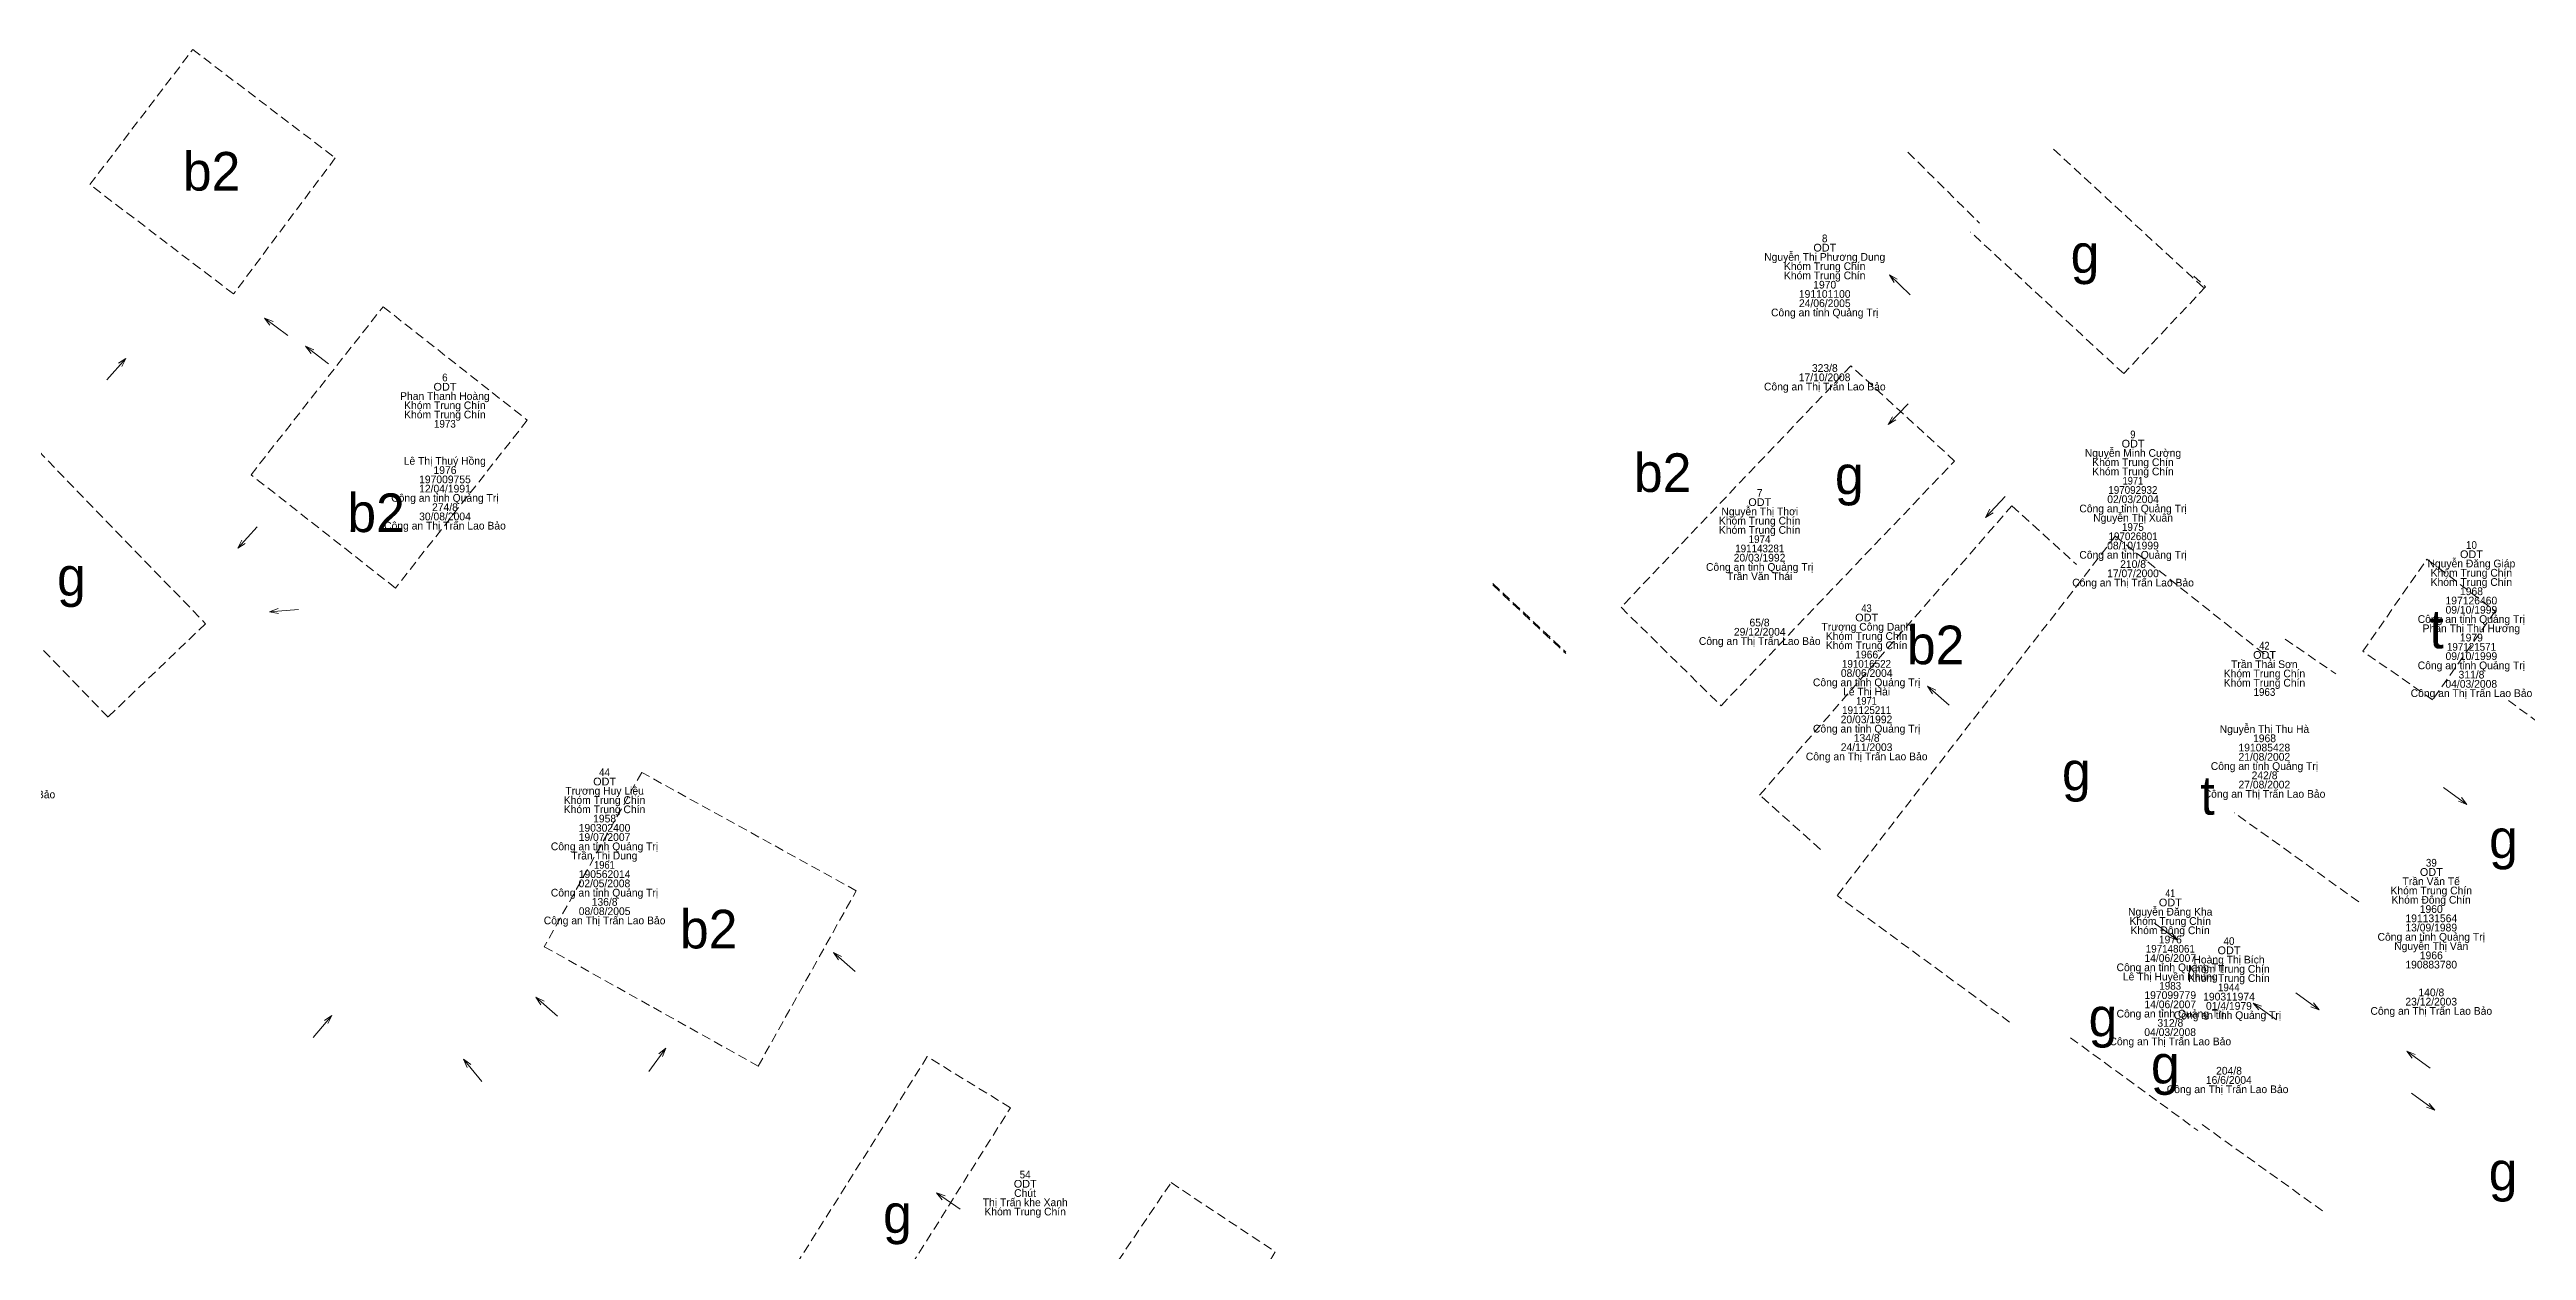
# Model space of a CAD drawing. Header units: metres. Extents: x 537497 to 538033, y 1836993 to 1837512.
# Drawn here: x 537587.7 to 537716, y 1837449.5 to 1837511.7 of the extents above; entities that cross this region are included whole.
import ezdxf
from ezdxf.enums import TextEntityAlignment as Align

# ---------------------------------------------------------------- set-up
doc = ezdxf.new("R2010")
doc.units = ezdxf.units.M
doc.header["$LTSCALE"] = 0.16
doc.linetypes.add('MEDIUM_DASHED', pattern=[4.5, 3, -1.5])
doc.layers.add('14', color=7, linetype='MEDIUM_DASHED', lineweight=13)
doc.layers.add('16', color=7, linetype='Continuous', lineweight=13)
doc.layers.add('15', color=7, linetype='Continuous')

msp = doc.modelspace()

# ---------------------------------------------------------------- linework, layer by layer
at = {"layer": '14'}
for p, q in [((537683.96, 1837506.42), (537687.67, 1837502.74)), ((537691.51, 1837506.57), (537699.38, 1837499.3)), ((537695.14, 1837494.94), (537687.21, 1837502.28)), ((537695.14, 1837494.94), (537689.67, 1837500)), ((537698.77, 1837500), (537699.38, 1837499.44)), ((537699.38, 1837499.44), (537695.14, 1837494.94)), ((537689.35, 1837488.09), (537692.69, 1837485.05)), ((537694.7, 1837486.52), (537680.29, 1837467.89)), ((537694.7, 1837486.52), (537702.75, 1837480.15)), ((537662.45, 1837484.07), (537666.24, 1837480.51)), ((537662.45, 1837483.99), (537666.24, 1837480.43)), ((537703.5, 1837481.18), (537706.12, 1837479.38)), ((537715.07, 1837478), (537721.43, 1837473.32)), ((537707.32, 1837467.56), (537700.87, 1837472.18)), ((537689.23, 1837461.33), (537680.29, 1837467.89)), ((537692.38, 1837460.52), (537698.98, 1837455.71)), ((537699.2, 1837456.02), (537705.52, 1837451.49))]:
    msp.add_line(p, q, dxfattribs=at)
for points in [[(537595.11, 1837511.74), (537602.49, 1837506.12), (537597.22, 1837499.07), (537589.78, 1837504.74)], [(537598.13, 1837489.7), (537604.97, 1837498.41), (537612.44, 1837492.53), (537605.61, 1837483.83)], [(537669.1, 1837482.83), (537674.28, 1837477.73), (537686.38, 1837490.41), (537681.01, 1837495.34)], [(537587.11, 1837490.94), (537595.77, 1837481.98), (537590.72, 1837477.14), (537582.08, 1837486.08)], [(537710.85, 1837485.33), (537714.39, 1837482.63), (537711.14, 1837478.04), (537707.53, 1837480.55)], [(537624.4, 1837459.05), (537629.48, 1837468.14), (537618.37, 1837474.27), (537613.32, 1837465.24)], [(537628.89, 1837443.27), (537637.47, 1837456.89), (537633.16, 1837459.54), (537624.61, 1837445.97)]]:
    msp.add_lwpolyline(points, close=True, dxfattribs=at)
for points in [[(537679.43, 1837470.28), (537676.28, 1837473.1), (537689.35, 1837488.09)], [(537634.98, 1837437.03), (537645.79, 1837453.01), (537651.18, 1837449.43), (537649.65, 1837446.83), (537654.03, 1837443.89), (537646.47, 1837432.63)]]:
    msp.add_lwpolyline(points, dxfattribs=at)
at = {"layer": '16'}
for p, q in [((537683, 1837500.07), (537683.41, 1837499.84)), ((537598.82, 1837497.82), (537599.27, 1837497.64)), ((537600.95, 1837496.36), (537601.39, 1837496.18)), ((537591.65, 1837495.73), (537591.44, 1837495.31)), ((537682.94, 1837492.3), (537683.17, 1837492.71)), ((537687.98, 1837487.48), (537688.2, 1837487.91)), ((537597.44, 1837485.89), (537597.66, 1837486.31)), ((537599.09, 1837482.6), (537599.54, 1837482.76)), ((537684.98, 1837478.75), (537685.41, 1837478.53)), ((537712.92, 1837472.61), (537712.48, 1837472.78)), ((537697.92, 1837465.58), (537697.48, 1837465.75)), ((537628.3, 1837464.94), (537628.72, 1837464.73)), ((537612.88, 1837462.62), (537613.31, 1837462.41)), ((537602.32, 1837461.68), (537602.11, 1837461.25)), ((537701.84, 1837462.32), (537702.28, 1837462.15)), ((537705.27, 1837461.97), (537704.83, 1837462.13)), ((537619.62, 1837459.98), (537619.45, 1837459.54)), ((537609.13, 1837459.41), (537609.51, 1837459.13)), ((537709.8, 1837459.83), (537710.24, 1837459.66)), ((537711.26, 1837456.76), (537710.82, 1837456.93)), ((537633.63, 1837452.48), (537634.08, 1837452.32))]:
    msp.add_line(p, q, dxfattribs=at)
for points in [[(537684.08, 1837499.03), (537683, 1837500.07), (537683.24, 1837499.66)], [(537600.03, 1837496.92), (537598.82, 1837497.82), (537599.11, 1837497.45)], [(537602.14, 1837495.45), (537600.95, 1837496.36), (537601.24, 1837495.99)], [(537590.65, 1837494.62), (537591.65, 1837495.73), (537591.26, 1837495.48)], [(537683.98, 1837493.37), (537682.94, 1837492.3), (537683.34, 1837492.54)], [(537689, 1837488.58), (537687.98, 1837487.48), (537688.38, 1837487.73)], [(537598.45, 1837487), (537597.44, 1837485.89), (537597.83, 1837486.14)], [(537600.59, 1837482.71), (537599.09, 1837482.6), (537599.55, 1837482.51)], [(537686.1, 1837477.75), (537684.98, 1837478.75), (537685.24, 1837478.35)], [(537711.71, 1837473.49), (537712.92, 1837472.61), (537712.63, 1837472.97)], [(537696.71, 1837466.47), (537697.92, 1837465.58), (537697.63, 1837465.95)], [(537629.42, 1837463.95), (537628.3, 1837464.94), (537628.56, 1837464.55)], [(537614.01, 1837461.63), (537612.88, 1837462.62), (537613.14, 1837462.23)], [(537704.06, 1837462.84), (537705.27, 1837461.97), (537704.98, 1837462.33)], [(537601.34, 1837460.54), (537602.32, 1837461.68), (537601.93, 1837461.41)], [(537703.06, 1837461.45), (537701.84, 1837462.32), (537702.14, 1837461.96)], [(537618.73, 1837458.77), (537619.62, 1837459.98), (537619.25, 1837459.69)], [(537610.08, 1837458.25), (537609.13, 1837459.41), (537609.32, 1837458.98)], [(537711.01, 1837458.94), (537709.8, 1837459.83), (537710.09, 1837459.46)], [(537710.05, 1837457.64), (537711.26, 1837456.76), (537710.97, 1837457.12)], [(537634.87, 1837451.63), (537633.63, 1837452.48), (537633.94, 1837452.12)]]:
    msp.add_lwpolyline(points, dxfattribs=at)

# ---------------------------------------------------------------- texts
at = {"layer": '15'}
for s, p in [('Nguyễn Thị Phương Dung', (537679.65, 1837500.79)), ('Khóm Trung Chín', (537679.65, 1837500.31)), ('Khóm Trung Chín', (537679.65, 1837499.83)), ('1970', (537679.65, 1837499.35)), ('24/06/2005', (537679.655, 1837498.39)), ('191101100', (537679.65, 1837498.87)), ('Công an tỉnh Quảng Trị', (537679.65, 1837497.91)), ('17/10/2008', (537679.645, 1837494.55)), ('323/8', (537679.655, 1837495.03)), ('Phan Thanh Hoàng', (537608.17, 1837493.58)), ('Khóm Trung Chín', (537608.17, 1837493.1)), ('Công an Thị Trấn Lao Bảo', (537679.655, 1837494.07)), ('Khóm Trung Chín', (537608.17, 1837492.62)), ('Nguyễn Minh Cường', (537695.62, 1837490.63)), ('Lê Thị Thuý Hồng', (537608.165, 1837490.22)), ('197009755', (537608.175, 1837489.26)), ('1976', (537608.175, 1837489.74)), ('Khóm Trung Chín', (537695.62, 1837490.15)), ('Khóm Trung Chín', (537695.62, 1837489.67)), ('Công an tỉnh Quảng Trị', (537608.17, 1837488.3)), ('12/04/1991', (537608.175, 1837488.78)), ('274/8', (537608.175, 1837487.82)), ('7', (537676.285, 1837488.56)), ('Công an tỉnh Quảng Trị', (537695.62, 1837487.75)), ('02/03/2004', (537695.625, 1837488.23)), ('Công an Thị Trấn Lao Bảo', (537608.175, 1837486.86)), ('30/08/2004', (537608.175, 1837487.34)), ('Khóm Trung Chín', (537676.28, 1837487.12)), ('Khóm Trung Chín', (537676.28, 1837486.64)), ('Nguyễn Thị Thơi', (537676.285, 1837487.6)), ('Nguyễn Thị Xuân', (537695.625, 1837487.27)), ('20/03/1992', (537676.275, 1837485.2)), ('Công an tỉnh Quảng Trị', (537695.62, 1837485.35)), ('08/10/1999', (537695.62, 1837485.83)), ('Công an tỉnh Quảng Trị', (537676.28, 1837484.72)), ('Trần Văn Thái', (537676.28, 1837484.24)), ('Công an Thị Trấn Lao Bảo', (537695.625, 1837483.91)), ('17/07/2000', (537695.62, 1837484.39)), ('210/8', (537695.625, 1837484.87)), ('Nguyễn Đăng Giáp', (537713.15, 1837484.9)), ('Khóm Trung Chín', (537713.15, 1837484.42)), ('Khóm Trung Chín', (537713.15, 1837483.94)), ('197126460', (537713.15, 1837482.98)), ('1968', (537713.155, 1837483.46)), ('29/12/2004', (537676.285, 1837481.36)), ('65/8', (537676.275, 1837481.84)), ('Trương Công Danh', (537681.815, 1837481.62)), ('Công an tỉnh Quảng Trị', (537713.15, 1837482.02)), ('Phan Thị Thu Hương', (537713.15, 1837481.54)), ('09/10/1999', (537713.15, 1837482.5)), ('Công an Thị Trấn Lao Bảo', (537676.285, 1837480.88)), ('Khóm Trung Chín', (537681.82, 1837481.14)), ('Khóm Trung Chín', (537681.82, 1837480.66)), ('1966', (537681.825, 1837480.18)), ('09/10/1999', (537713.15, 1837480.1)), ('1979', (537713.15, 1837481.06)), ('08/06/2004', (537681.825, 1837479.22)), ('Khóm Trung Chín', (537702.43, 1837479.2)), ('Trần Thái Sơn', (537702.425, 1837479.68)), ('Công an tỉnh Quảng Trị', (537713.15, 1837479.62)), ('311/8', (537713.155, 1837479.14)), ('Công an tỉnh Quảng Trị', (537681.82, 1837478.74)), ('Lê Thị Hài', (537681.82, 1837478.26)), ('Khóm Trung Chín', (537702.43, 1837478.72)), ('Công an Thị Trấn Lao Bảo', (537713.155, 1837478.18)), ('04/03/2008', (537713.145, 1837478.66)), ('Công an tỉnh Quảng Trị', (537681.82, 1837476.34)), ('20/03/1992', (537681.815, 1837476.82)), ('Nguyễn Thị Thu Hà', (537702.43, 1837476.32)), ('24/11/2003', (537681.82, 1837475.38)), ('134/8', (537681.825, 1837475.86)), ('191085428', (537702.425, 1837475.36)), ('1968', (537702.435, 1837475.84)), ('Công an Thị Trấn Lao Bảo', (537681.825, 1837474.9)), ('Công an tỉnh Quảng Trị', (537702.43, 1837474.4)), ('21/08/2002', (537702.425, 1837474.88)), ('242/8', (537702.435, 1837473.92)), ('Công an Thị Trấn Lao Bảo', (537584.835, 1837472.93)), ('Khóm Trung Chín', (537616.44, 1837472.64)), ('Trương Huy Liệu', (537616.445, 1837473.12)), ('Công an Thị Trấn Lao Bảo', (537702.435, 1837472.96)), ('27/08/2002', (537702.425, 1837473.44)), ('Khóm Trung Chín', (537616.44, 1837472.16)), ('190302400', (537616.44, 1837471.2)), ('1958', (537616.445, 1837471.68)), ('Công an tỉnh Quảng Trị', (537616.44, 1837470.24)), ('19/07/2007', (537616.44, 1837470.72)), ('Trần Thị Dung', (537616.435, 1837469.76)), ('190562014', (537616.445, 1837468.8)), ('Công an tỉnh Quảng Trị', (537616.44, 1837467.84)), ('02/05/2008', (537616.435, 1837468.32)), ('136/8', (537616.445, 1837467.36)), ('Khóm Trung Chín', (537711.07, 1837467.95)), ('Khóm Đông Chín', (537711.065, 1837467.47)), ('Trần Văn Tế', (537711.07, 1837468.43)), ('Công an Thị Trấn Lao Bảo', (537616.445, 1837466.4)), ('08/08/2005', (537616.445, 1837466.88)), ('Nguyễn Đăng Kha', (537697.55, 1837466.85)), ('Khóm Trung Chín', (537697.55, 1837466.37)), ('13/09/1989', (537711.07, 1837466.03)), ('191131564', (537711.075, 1837466.51)), ('1960', (537711.07, 1837466.99)), ('Khóm Đông Chín', (537697.545, 1837465.89)), ('1976', (537697.555, 1837465.41)), ('Công an tỉnh Quảng Trị', (537711.07, 1837465.55)), ('Nguyễn Thị Vân', (537711.07, 1837465.07)), ('Công an tỉnh Quảng Trị', (537697.55, 1837463.97)), ('Lê Thị Huyền Nhung', (537697.55, 1837463.49)), ('14/06/2007', (537697.55, 1837464.45)), ('Khóm Trung Chín', (537700.59, 1837463.89)), ('Khóm Trung Chín', (537700.59, 1837463.41)), ('Hoàng Thị Bích', (537700.595, 1837464.37)), ('190883780', (537711.07, 1837464.11)), ('1966', (537711.075, 1837464.59)), ('197099779', (537697.55, 1837462.53)), ('190311974', (537700.595, 1837462.45)), ('23/12/2003', (537711.07, 1837462.19)), ('140/8', (537711.075, 1837462.67)), ('Công an tỉnh Quảng Trị', (537697.55, 1837461.57)), ('14/06/2007', (537697.55, 1837462.05)), ('312/8', (537697.555, 1837461.09)), ('Công an tỉnh Quảng Trị ', (537700.59, 1837461.49)), ('01/4/1979', (537700.59, 1837461.97)), ('Công an Thị Trấn Lao Bảo', (537711.075, 1837461.71)), ('Công an Thị Trấn Lao Bảo', (537697.555, 1837460.13)), ('04/03/2008', (537697.545, 1837460.61)), ('204/8', (537700.595, 1837458.61)), ('Công an Thị Trấn Lao Bảo ', (537700.595, 1837457.65)), ('16/6/2004', (537700.585, 1837458.13)), ('Chút', (537638.225, 1837452.27)), ('Thị Trấn khe Xanh', (537638.235, 1837451.79)), ('Khóm Trung Chín', (537638.23, 1837451.31))]:
    msp.add_text(s, height=0.4, dxfattribs=at).set_placement(p, align=Align.CENTER)
for s, width, p in [('ODT', 1.05, (537679.655, 1837501.27)), ('8', 0.95, (537679.65, 1837501.75)), ('6', 0.95, (537608.17, 1837494.54)), ('ODT', 1.05, (537608.175, 1837494.06)), ('1973', 0.95, (537608.17, 1837492.14)), ('ODT', 1.05, (537695.625, 1837491.11)), ('9', 0.9, (537695.615, 1837491.59)), ('1971', 0.9, (537695.615, 1837489.19)), ('ODT', 1.05, (537676.285, 1837488.08)), ('197092932', 0.95, (537695.615, 1837488.71)), ('1975', 0.95, (537695.615, 1837486.79)), ('191143281', 0.95, (537676.285, 1837485.68)), ('1974', 0.95, (537676.275, 1837486.16)), ('197026801', 0.95, (537695.625, 1837486.31)), ('ODT', 1.05, (537713.155, 1837485.38)), ('10', 0.95, (537713.155, 1837485.86)), ('ODT', 1.05, (537681.825, 1837482.1)), ('43', 0.9, (537681.815, 1837482.58)), ('ODT', 1.05, (537702.435, 1837480.16)), ('42', 0.9, (537702.43, 1837480.64)), ('197121571', 0.95, (537713.155, 1837480.58)), ('191016522', 0.95, (537681.815, 1837479.7)), ('1971', 0.9, (537681.815, 1837477.78)), ('1963', 0.95, (537702.43, 1837478.24)), ('191125211', 0.95, (537681.825, 1837477.3)), ('44', 0.95, (537616.44, 1837474.08)), ('ODT', 1.05, (537616.445, 1837473.6)), ('1961', 0.9, (537616.435, 1837469.28)), ('ODT', 1.05, (537711.075, 1837468.91)), ('39', 0.95, (537711.075, 1837469.39)), ('ODT', 1.05, (537697.555, 1837467.33)), ('41', 0.85, (537697.55, 1837467.81)), ('197148061', 0.95, (537697.555, 1837464.93)), ('ODT', 1.05, (537700.595, 1837464.85)), ('40', 0.95, (537700.595, 1837465.33)), ('1983', 0.95, (537697.55, 1837463.01)), ('1944', 0.95, (537700.585, 1837462.93)), ('54', 0.95, (537638.23, 1837453.23)), ('ODT', 1.05, (537638.235, 1837452.75))]:
    msp.add_text(s, height=0.4, dxfattribs=dict(at, width=width)).set_placement(p, align=Align.CENTER)
at = {"layer": '16'}
for s, p in [('b2', (537594.6, 1837504.43)), ('g', (537692.39, 1837500.16)), ('b2', (537669.77, 1837488.81)), ('g', (537680.18, 1837488.69)), ('b2', (537603.12, 1837486.73)), ('g', (537588.08, 1837483.43)), ('b2', (537683.91, 1837479.88)), ('t', (537710.98, 1837480.7)), ('g', (537691.94, 1837473.34)), ('t', (537699.11, 1837472.08)), ('g', (537714.07, 1837469.83)), ('b2', (537620.35, 1837465.15)), ('g', (537693.32, 1837460.59)), ('g', (537696.55, 1837458.14)), ('g', (537714.05, 1837452.61)), ('g', (537630.87, 1837450.4))]:
    msp.add_text(s, height=2, dxfattribs=at).set_placement(p)

doc.saveas('drawing.dxf')
